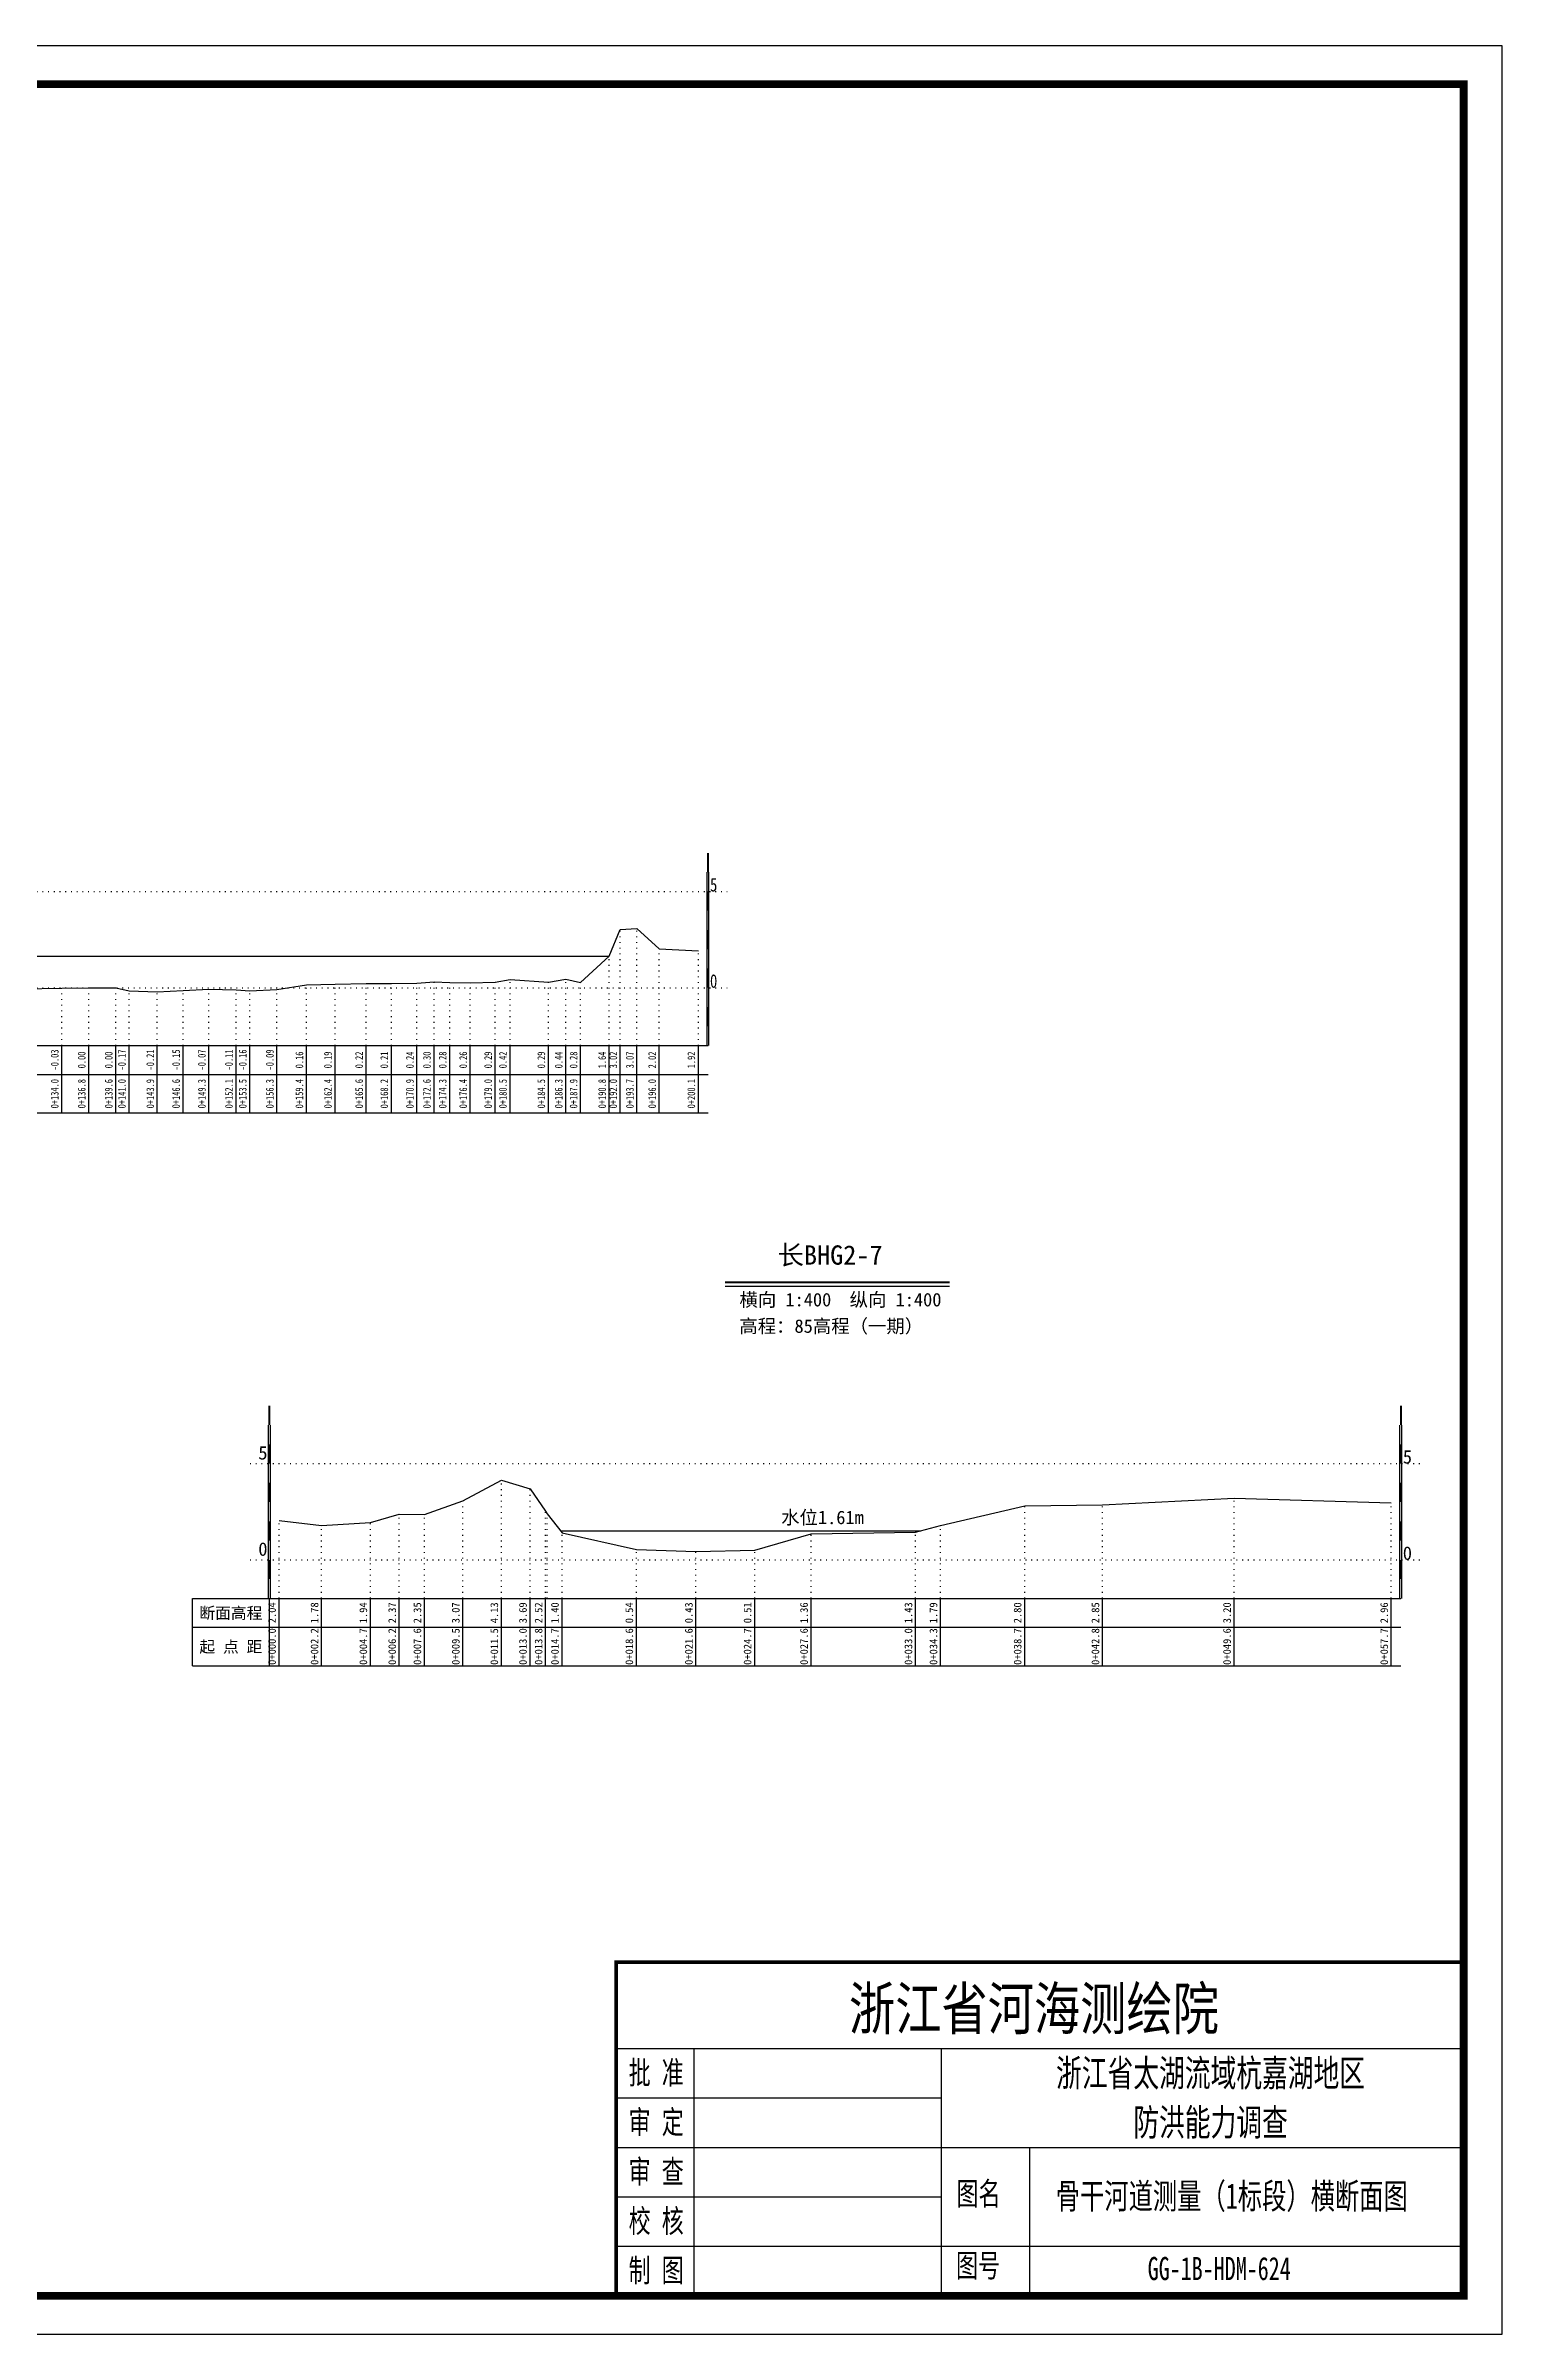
# Model space of a CAD drawing. Header units: millimetres. Extents: x 518104 to 523342, y 3371901 to 3372198.
# Drawn here: x 520262.2 to 520451.2, y 3371900.9 to 3372197.9 of the extents above; entities that cross this region are included whole.
import ezdxf
from ezdxf.enums import TextEntityAlignment as Align

# ---------------------------------------------------------------- set-up
doc = ezdxf.new("R2010")
doc.units = ezdxf.units.MM
doc.header["$LTSCALE"] = 0.4
doc.header["$MEASUREMENT"] = 0
doc.linetypes.add('X4', pattern=[1.6, 0, -1.6])
for name, color, linetype in [('DMX', 1, 'Continuous'), ('TEXT', 7, 'Continuous'), ('zdm1', 5, 'Continuous'), ('ZDMT5', 3, 'Continuous'), ('图框', 7, 'Continuous'), ('断面名称', 5, 'Continuous'), ('比例尺', 3, 'Continuous'), ('水位', 4, 'Continuous')]:
    doc.layers.add(name, color=color, linetype=linetype)
doc.styles.add('HDM', font='仿宋_GB2312.ttf')
doc.styles.add('tk2', font='SimSun.ttf', dxfattribs={"width": 0.8})

msp = doc.modelspace()

# ---------------------------------------------------------------- linework, layer by layer
at = {"lineweight": 100, "const_width": 0.5}
msp.add_lwpolyline([(520446.24, 3371949.15), (520336.24, 3371949.15), (520336.24, 3371905.87), (520446.24, 3371905.87), (520446.24, 3371949.15)], dxfattribs=at)
at = {"layer": 'DMX', "linetype": 'Continuous', "flags": 128}
for points in [[(520259.16, 3372075.47), (520264.29, 3372075.55), (520267.79, 3372075.62), (520271.31, 3372075.62), (520273.02, 3372075.2), (520276.69, 3372075.1), (520280.04, 3372075.25), (520283.39, 3372075.45), (520286.91, 3372075.35), (520288.69, 3372075.22), (520292.22, 3372075.4), (520296.04, 3372076.02), (520299.76, 3372076.1), (520303.81, 3372076.17), (520307.07, 3372076.15), (520310.39, 3372076.22), (520312.61, 3372076.37), (520314.64, 3372076.32), (520317.31, 3372076.27), (520320.54, 3372076.35), (520322.47, 3372076.67), (520327.44, 3372076.35), (520329.71, 3372076.72), (520331.63, 3372076.32), (520335.34, 3372079.72), (520336.78, 3372083.17), (520338.94, 3372083.3), (520341.83, 3372080.67), (520346.92, 3372080.42)], [(520292.49, 3372006.47), (520298.02, 3372005.82), (520304.34, 3372006.22), (520308.09, 3372007.3), (520311.37, 3372007.25), (520316.34, 3372009.05), (520321.34, 3372011.7), (520325.07, 3372010.6), (520327.09, 3372007.67), (520327.29, 3372007.35), (520329.22, 3372004.87), (520338.87, 3372002.72), (520346.59, 3372002.45), (520354.22, 3372002.65), (520361.54, 3372004.77), (520375.09, 3372004.95), (520378.34, 3372005.85), (520389.27, 3372008.37), (520399.37, 3372008.5), (520416.44, 3372009.37), (520436.84, 3372008.77)]]:
    msp.add_lwpolyline(points, dxfattribs=at)
at = {"layer": 'TEXT', "color": 0}
for p, q in [((520336.24, 3371937.95, 0), (520446.24, 3371937.95, 0)), ((520346.33, 3371937.95, 0), (520346.33, 3371912.29, 0)), ((520378.41, 3371937.95, 0), (520378.41, 3371912.29, 0)), ((520336.24, 3371931.54, 0), (520378.41, 3371931.54, 0)), ((520336.24, 3371925.12, 0), (520378.41, 3371925.12, 0)), ((520378.41, 3371925.12, 0), (520446.24, 3371925.12, 0)), ((520389.9, 3371925.12, 0), (520389.9, 3371905.87, 0)), ((520336.24, 3371918.7, 0), (520378.41, 3371918.7, 0)), ((520336.24, 3371912.29, 0), (520446.24, 3371912.29, 0)), ((520346.33, 3371912.29, 0), (520346.33, 3371905.87, 0)), ((520378.41, 3371912.29, 0), (520378.41, 3371905.87, 0))]:
    msp.add_line(p, q, dxfattribs=at)
at = {"layer": 'zdm1', "linetype": 'Continuous'}
for p, q in [((520348.04, 3372068.12), (520348.04, 3372090.62)), ((520348.29, 3372068.12), (520348.29, 3372090.62)), ((520096.82, 3372068.12), (520348.17, 3372068.12)), ((520085.57, 3372064.37), (520348.17, 3372064.37)), ((520085.57, 3372059.37), (520348.17, 3372059.37)), ((520291.12, 3371996.37), (520291.12, 3372018.87)), ((520291.37, 3371996.37), (520291.37, 3372018.87)), ((520437.97, 3371996.37), (520437.97, 3372018.87)), ((520438.22, 3371996.37), (520438.22, 3372018.87)), ((520281.24, 3371987.62), (520281.24, 3371996.37)), ((520281.24, 3371996.37), (520292.49, 3371996.37)), ((520291.24, 3371987.62), (520291.24, 3371996.37)), ((520292.49, 3371996.37), (520438.09, 3371996.37)), ((520281.24, 3371992.62), (520438.09, 3371992.62)), ((520281.24, 3371987.62), (520384.82, 3371987.62)), ((520281.24, 3371987.62), (520438.09, 3371987.62))]:
    msp.add_line(p, q, dxfattribs=at)
at = {"layer": 'zdm1', "linetype": 'X4'}
for p, q in [((520093.07, 3372088.12), (520350.67, 3372088.12)), ((520093.07, 3372075.62), (520350.67, 3372075.62)), ((520288.74, 3372013.87), (520440.59, 3372013.87)), ((520288.74, 3372001.37), (520440.59, 3372001.37))]:
    msp.add_line(p, q, dxfattribs=at)
at = {"layer": 'zdm1', "linetype": 'Continuous', "flags": 128}
for points in [[(520348.17, 3372090.62, 0.25, 0.25, 0), (520348.17, 3372093.12, 0.25, 0.25, 0)], [(520348.17, 3372085.62, 0.25, 0.25, 0), (520348.17, 3372088.12, 0.25, 0.25, 0)], [(520348.17, 3372080.62, 0.25, 0.25, 0), (520348.17, 3372083.12, 0.25, 0.25, 0)], [(520348.17, 3372075.62, 0.25, 0.25, 0), (520348.17, 3372078.12, 0.25, 0.25, 0)], [(520348.17, 3372070.62, 0.25, 0.25, 0), (520348.17, 3372073.12, 0.25, 0.25, 0)], [(520291.24, 3372018.87, 0.25, 0.25, 0), (520291.24, 3372021.37, 0.25, 0.25, 0)], [(520438.09, 3372018.87, 0.25, 0.25, 0), (520438.09, 3372021.37, 0.25, 0.25, 0)], [(520291.24, 3372013.87, 0.25, 0.25, 0), (520291.24, 3372016.37, 0.25, 0.25, 0)], [(520438.09, 3372013.87, 0.25, 0.25, 0), (520438.09, 3372016.37, 0.25, 0.25, 0)], [(520291.24, 3372008.87, 0.25, 0.25, 0), (520291.24, 3372011.37, 0.25, 0.25, 0)], [(520438.09, 3372008.87, 0.25, 0.25, 0), (520438.09, 3372011.37, 0.25, 0.25, 0)], [(520291.24, 3372003.87, 0.25, 0.25, 0), (520291.24, 3372006.37, 0.25, 0.25, 0)], [(520438.09, 3372003.87, 0.25, 0.25, 0), (520438.09, 3372006.37, 0.25, 0.25, 0)], [(520291.24, 3371998.87, 0.25, 0.25, 0), (520291.24, 3372001.37, 0.25, 0.25, 0)], [(520438.09, 3371998.87, 0.25, 0.25, 0), (520438.09, 3372001.37, 0.25, 0.25, 0)]]:
    msp.add_lwpolyline(points, format="xyseb", dxfattribs=at)
at = {"layer": 'ZDMT5', "linetype": 'X4'}
for p, q in [((520336.78, 3372068.12), (520336.78, 3372083.17)), ((520338.94, 3372068.12), (520338.94, 3372083.3)), ((520335.34, 3372068.12), (520335.34, 3372079.72)), ((520341.83, 3372068.12), (520341.83, 3372080.67)), ((520346.92, 3372068.12), (520346.92, 3372080.42)), ((520296.04, 3372068.12), (520296.04, 3372076.02)), ((520299.76, 3372068.12), (520299.76, 3372076.1)), ((520303.81, 3372068.12), (520303.81, 3372076.17)), ((520307.07, 3372068.12), (520307.07, 3372076.15)), ((520310.39, 3372068.12), (520310.39, 3372076.22)), ((520312.61, 3372068.12), (520312.61, 3372076.37)), ((520314.64, 3372068.12), (520314.64, 3372076.32)), ((520317.31, 3372068.12), (520317.31, 3372076.27)), ((520320.54, 3372068.12), (520320.54, 3372076.35)), ((520322.47, 3372068.12), (520322.47, 3372076.67)), ((520327.44, 3372068.12), (520327.44, 3372076.35)), ((520329.71, 3372068.12), (520329.71, 3372076.72)), ((520331.63, 3372068.12), (520331.63, 3372076.32)), ((520264.29, 3372068.12), (520264.29, 3372075.55)), ((520267.79, 3372068.12), (520267.79, 3372075.62)), ((520271.31, 3372068.12), (520271.31, 3372075.62)), ((520273.02, 3372068.12), (520273.02, 3372075.2)), ((520276.69, 3372068.12), (520276.69, 3372075.1)), ((520280.04, 3372068.12), (520280.04, 3372075.25)), ((520283.39, 3372068.12), (520283.39, 3372075.45)), ((520286.91, 3372068.12), (520286.91, 3372075.35)), ((520288.69, 3372068.12), (520288.69, 3372075.22)), ((520292.22, 3372068.12), (520292.22, 3372075.4)), ((520321.34, 3371996.37), (520321.34, 3372011.7)), ((520325.07, 3371996.37), (520325.07, 3372010.6)), ((520316.34, 3371996.37), (520316.34, 3372009.05)), ((520327.09, 3371996.37), (520327.09, 3372007.67)), ((520327.29, 3371996.37), (520327.29, 3372007.35)), ((520389.27, 3371996.37), (520389.27, 3372008.37)), ((520399.37, 3371996.37), (520399.37, 3372008.5)), ((520416.44, 3371996.37), (520416.44, 3372009.37)), ((520436.84, 3371996.37), (520436.84, 3372008.77)), ((520292.49, 3371996.37), (520292.49, 3372006.47)), ((520298.02, 3371996.37), (520298.02, 3372005.82)), ((520304.34, 3371996.37), (520304.34, 3372006.22)), ((520308.09, 3371996.37), (520308.09, 3372007.3)), ((520311.37, 3371996.37), (520311.37, 3372007.25)), ((520329.22, 3371996.37), (520329.22, 3372004.87)), ((520361.54, 3371996.37), (520361.54, 3372004.77)), ((520375.09, 3371996.37), (520375.09, 3372004.95)), ((520378.34, 3371996.37), (520378.34, 3372005.85)), ((520338.87, 3371996.37), (520338.87, 3372002.72)), ((520346.59, 3371996.37), (520346.59, 3372002.45)), ((520354.22, 3371996.37), (520354.22, 3372002.65))]:
    msp.add_line(p, q, dxfattribs=at)
at = {"layer": 'ZDMT5', "linetype": 'Continuous'}
for p, q in [((520264.29, 3372059.37), (520264.29, 3372068.12)), ((520267.79, 3372059.37), (520267.79, 3372068.12)), ((520271.31, 3372059.37), (520271.31, 3372068.12)), ((520273.02, 3372059.37), (520273.02, 3372068.12)), ((520276.69, 3372059.37), (520276.69, 3372068.12)), ((520280.04, 3372059.37), (520280.04, 3372068.12)), ((520283.39, 3372059.37), (520283.39, 3372068.12)), ((520286.91, 3372059.37), (520286.91, 3372068.12)), ((520288.69, 3372059.37), (520288.69, 3372068.12)), ((520292.22, 3372059.37), (520292.22, 3372068.12)), ((520296.04, 3372059.37), (520296.04, 3372068.12)), ((520299.76, 3372059.37), (520299.76, 3372068.12)), ((520303.81, 3372059.37), (520303.81, 3372068.12)), ((520307.07, 3372059.37), (520307.07, 3372068.12)), ((520310.39, 3372059.37), (520310.39, 3372068.12)), ((520312.61, 3372059.37), (520312.61, 3372068.12)), ((520314.64, 3372059.37), (520314.64, 3372068.12)), ((520317.31, 3372059.37), (520317.31, 3372068.12)), ((520320.54, 3372059.37), (520320.54, 3372068.12)), ((520322.47, 3372059.37), (520322.47, 3372068.12)), ((520327.44, 3372059.37), (520327.44, 3372068.12)), ((520329.71, 3372059.37), (520329.71, 3372068.12)), ((520331.63, 3372059.37), (520331.63, 3372068.12)), ((520335.34, 3372059.37), (520335.34, 3372068.12)), ((520336.78, 3372059.37), (520336.78, 3372068.12)), ((520338.94, 3372059.37), (520338.94, 3372068.12)), ((520341.83, 3372059.37), (520341.83, 3372068.12)), ((520346.92, 3372059.37), (520346.92, 3372068.12)), ((520292.49, 3371987.62), (520292.49, 3371996.37)), ((520298.02, 3371987.62), (520298.02, 3371996.37)), ((520304.34, 3371987.62), (520304.34, 3371996.37)), ((520308.09, 3371987.62), (520308.09, 3371996.37)), ((520311.37, 3371987.62), (520311.37, 3371996.37)), ((520316.34, 3371987.62), (520316.34, 3371996.37)), ((520321.34, 3371987.62), (520321.34, 3371996.37)), ((520325.07, 3371987.62), (520325.07, 3371996.37)), ((520327.09, 3371987.62), (520327.09, 3371996.37)), ((520329.22, 3371987.62), (520329.22, 3371996.37)), ((520338.87, 3371987.62), (520338.87, 3371996.37)), ((520346.59, 3371987.62), (520346.59, 3371996.37)), ((520354.22, 3371987.62), (520354.22, 3371996.37)), ((520361.54, 3371987.62), (520361.54, 3371996.37)), ((520375.09, 3371987.62), (520375.09, 3371996.37)), ((520378.34, 3371987.62), (520378.34, 3371996.37)), ((520389.27, 3371987.62), (520389.27, 3371996.37)), ((520399.37, 3371987.62), (520399.37, 3371996.37)), ((520416.44, 3371987.62), (520416.44, 3371996.37)), ((520436.84, 3371987.62), (520436.84, 3371996.37))]:
    msp.add_line(p, q, dxfattribs=at)
at = {"layer": '图框', "flags": 128}
msp.add_lwpolyline([(520031.24, 3371900.87), (520451.24, 3371900.87), (520451.24, 3372197.87), (520031.24, 3372197.87)], close=True, dxfattribs=at)
at = {"layer": '图框', "const_width": 1, "flags": 128}
msp.add_lwpolyline([(520056.24, 3371905.87), (520446.24, 3371905.87), (520446.24, 3372192.87), (520056.24, 3372192.87)], close=True, dxfattribs=at)
at = {"layer": '比例尺', "color": 3, "linetype": 'Continuous', "lineweight": 40}
msp.add_line((520350.39, 3372037.41), (520379.52, 3372037.41), dxfattribs=at)
at = {"layer": '比例尺', "color": 3, "linetype": 'Continuous'}
msp.add_line((520350.39, 3372036.91), (520379.52, 3372036.91), dxfattribs=at)
at = {"layer": '水位', "color": 6, "linetype": 'Continuous', "flags": 128}
for points in [[(520123.43, 3372079.72), (520335.34, 3372079.72)], [(520329.01, 3372005.14), (520375.79, 3372005.14)]]:
    msp.add_lwpolyline(points, dxfattribs=at)

# ---------------------------------------------------------------- texts
at = {"layer": 'TEXT', "color": 7, "ltscale": 8, "style": 'tk2'}
for tag, p, s, height, width in [('浙江省河海测绘院', (520366.46, 3371940.39, 0), '（单位名称）', 5.5, 0.8), ('批 准', (520337.86, 3371933.32, 0), '批准', 3, 0.7), ('审 定', (520337.86, 3371926.91, 0), '审定', 3, 0.7), ('审 查', (520337.86, 3371920.49, 0), '审 查', 3, 0.7), ('图名', (520380.4, 3371917.62, 0), '审查', 3, 0.7), ('校 核', (520337.86, 3371914.07, 0), '校 核', 3, 0.7), ('制 图', (520337.86, 3371907.66, 0), '制 图', 3, 0.7), ('图号', (520380.35, 3371908.29, 0), '图号', 3, 0.7)]:
    msp.add_attdef(tag, p, s, height=height, dxfattribs=dict(at, width=width))
at = {"layer": 'TEXT', "color": 0, "style": 'tk2', "width": 0.7}
for tag, text, height, p in [('浙江省太湖流域杭嘉湖地区', '浙江省太湖流域杭嘉湖地区', 3.5, (520413.39, 3371934.77, -206.67)), ('防洪能力调查', '防洪能力调查', 3.5, (520413.39, 3371928.38, -206.67)), ('骨干河道测量（1标段）横断面图', '骨干河道测量（1标段）横断面图', 3.3, (520416.14, 3371918.8, -206.67)), ('GG-1B-HDM-624', 'GG-1B-HDM-001', 3, (520414.51, 3371909.4, -206.67))]:
    msp.add_attdef(tag, text=text, height=height, dxfattribs=at).set_placement(p, align=Align.MIDDLE_CENTER)
at = {"layer": 'zdm1', "linetype": 'Continuous', "style": 'HDM', "width": 0.8}
for s, p in [('5', (520348.42, 3372088.12)), ('0', (520348.42, 3372075.62))]:
    msp.add_text(s, height=1.75, dxfattribs=at).set_placement(p)
at = {"layer": 'zdm1', "linetype": 'Continuous', "style": 'HDM'}
for s, p in [('5', (520290.99, 3372013.87)), ('0', (520290.99, 3372001.37))]:
    msp.add_text(s, height=1.75, dxfattribs=at).set_placement(p, align=Align.BOTTOM_RIGHT)
for s, p in [('5', (520438.34, 3372013.87)), ('0', (520438.34, 3372001.37))]:
    msp.add_text(s, height=1.75, dxfattribs=at).set_placement(p)
for s, p in [('断面高程', (520286.24, 3371994.5)), ('起 点 距', (520286.24, 3371990.12))]:
    msp.add_text(s, height=1.5, dxfattribs=at).set_placement(p, align=Align.MIDDLE)
at = {"layer": 'ZDMT5', "linetype": 'Continuous', "style": 'HDM', "width": 0.8}
for s, p in [('-0.03', (520264.17, 3372066.25)), ('0.00', (520267.67, 3372066.25)), ('0.00', (520271.18, 3372066.25)), ('-0.17', (520272.89, 3372066.25)), ('-0.21', (520276.57, 3372066.25)), ('-0.15', (520279.92, 3372066.25)), ('-0.07', (520283.27, 3372066.25)), ('-0.11', (520286.78, 3372066.25)), ('-0.16', (520288.57, 3372066.25)), ('-0.09', (520292.09, 3372066.25)), ('0.16', (520295.92, 3372066.25)), ('0.19', (520299.63, 3372066.25)), ('0.22', (520303.68, 3372066.25)), ('0.21', (520306.94, 3372066.25)), ('0.24', (520310.27, 3372066.25)), ('0.30', (520312.48, 3372066.25)), ('0.28', (520314.52, 3372066.25)), ('0.26', (520317.18, 3372066.25)), ('0.29', (520320.42, 3372066.25)), ('0.42', (520322.34, 3372066.25)), ('0.29', (520327.32, 3372066.25)), ('0.44', (520329.58, 3372066.25)), ('0.28', (520331.51, 3372066.25)), ('1.64', (520335.22, 3372066.25)), ('3.02', (520336.66, 3372066.25)), ('3.07', (520338.82, 3372066.25)), ('2.02', (520341.71, 3372066.25)), ('1.92', (520346.79, 3372066.25)), ('0+134.0', (520264.17, 3372061.87)), ('0+136.8', (520267.67, 3372061.87)), ('0+139.6', (520271.18, 3372061.87)), ('0+141.0', (520272.89, 3372061.87)), ('0+143.9', (520276.57, 3372061.87)), ('0+146.6', (520279.92, 3372061.87)), ('0+149.3', (520283.27, 3372061.87)), ('0+152.1', (520286.78, 3372061.87)), ('0+153.5', (520288.57, 3372061.87)), ('0+156.3', (520292.09, 3372061.87)), ('0+159.4', (520295.92, 3372061.87)), ('0+162.4', (520299.63, 3372061.87)), ('0+165.6', (520303.68, 3372061.87)), ('0+168.2', (520306.94, 3372061.87)), ('0+170.9', (520310.27, 3372061.87)), ('0+172.6', (520312.48, 3372061.87)), ('0+174.3', (520314.52, 3372061.87)), ('0+176.4', (520317.18, 3372061.87)), ('0+179.0', (520320.42, 3372061.87)), ('0+180.5', (520322.34, 3372061.87)), ('0+184.5', (520327.32, 3372061.87)), ('0+186.3', (520329.58, 3372061.87)), ('0+187.9', (520331.51, 3372061.87)), ('0+190.8', (520335.22, 3372061.87)), ('0+192.0', (520336.66, 3372061.87)), ('0+193.7', (520338.82, 3372061.87)), ('0+196.0', (520341.71, 3372061.87)), ('0+200.1', (520346.79, 3372061.87))]:
    msp.add_text(s, height=1, rotation=90, dxfattribs=at).set_placement(p, align=Align.BOTTOM_CENTER)
at = {"layer": 'ZDMT5', "linetype": 'Continuous', "style": 'HDM'}
for s, p in [('2.04', (520292.37, 3371994.5)), ('1.78', (520297.89, 3371994.5)), ('1.94', (520304.22, 3371994.5)), ('2.37', (520307.97, 3371994.5)), ('2.35', (520311.24, 3371994.5)), ('3.07', (520316.22, 3371994.5)), ('4.13', (520321.22, 3371994.5)), ('3.69', (520324.94, 3371994.5)), ('2.52', (520326.97, 3371994.5)), ('1.40', (520329.09, 3371994.5)), ('0.54', (520338.74, 3371994.5)), ('0.43', (520346.47, 3371994.5)), ('0.51', (520354.09, 3371994.5)), ('1.36', (520361.42, 3371994.5)), ('1.43', (520374.97, 3371994.5)), ('1.79', (520378.22, 3371994.5)), ('2.80', (520389.14, 3371994.5)), ('2.85', (520399.24, 3371994.5)), ('3.20', (520416.32, 3371994.5)), ('2.96', (520436.72, 3371994.5)), ('0+000.0', (520292.37, 3371990.12)), ('0+002.2', (520297.89, 3371990.12)), ('0+004.7', (520304.22, 3371990.12)), ('0+006.2', (520307.97, 3371990.12)), ('0+007.6', (520311.24, 3371990.12)), ('0+009.5', (520316.22, 3371990.12)), ('0+011.5', (520321.22, 3371990.12)), ('0+013.0', (520324.94, 3371990.12)), ('0+013.8', (520326.97, 3371990.12)), ('0+014.7', (520329.09, 3371990.12)), ('0+018.6', (520338.74, 3371990.12)), ('0+021.6', (520346.47, 3371990.12)), ('0+024.7', (520354.09, 3371990.12)), ('0+027.6', (520361.42, 3371990.12)), ('0+033.0', (520374.97, 3371990.12)), ('0+034.3', (520378.22, 3371990.12)), ('0+038.7', (520389.14, 3371990.12)), ('0+042.8', (520399.24, 3371990.12)), ('0+049.6', (520416.32, 3371990.12)), ('0+057.7', (520436.72, 3371990.12))]:
    msp.add_text(s, height=1, rotation=90, dxfattribs=at).set_placement(p, align=Align.BOTTOM_CENTER)
at = {"layer": '断面名称', "color": 5, "linetype": 'Continuous', "style": 'HDM'}
msp.add_text('长BHG2-7', height=2.5, dxfattribs=at).set_placement((520364.01, 3372040.98), align=Align.MIDDLE)
at = {"layer": '比例尺', "color": 3, "linetype": 'Continuous', "style": 'HDM'}
for s, p in [('横向 1:400  纵向 1:400', (520378.46, 3372033.74)), ('高程：85高程（一期）', (520376.09, 3372030.31))]:
    msp.add_text(s, height=1.75, dxfattribs=at).set_placement(p, align=Align.BOTTOM_RIGHT)
at = {"layer": '水位', "color": 6, "linetype": 'Continuous', "style": 'HDM'}
msp.add_text('水位1.61m', height=1.75, dxfattribs=at).set_placement((520363.02, 3372006.92), align=Align.MIDDLE)

doc.saveas('drawing.dxf')
